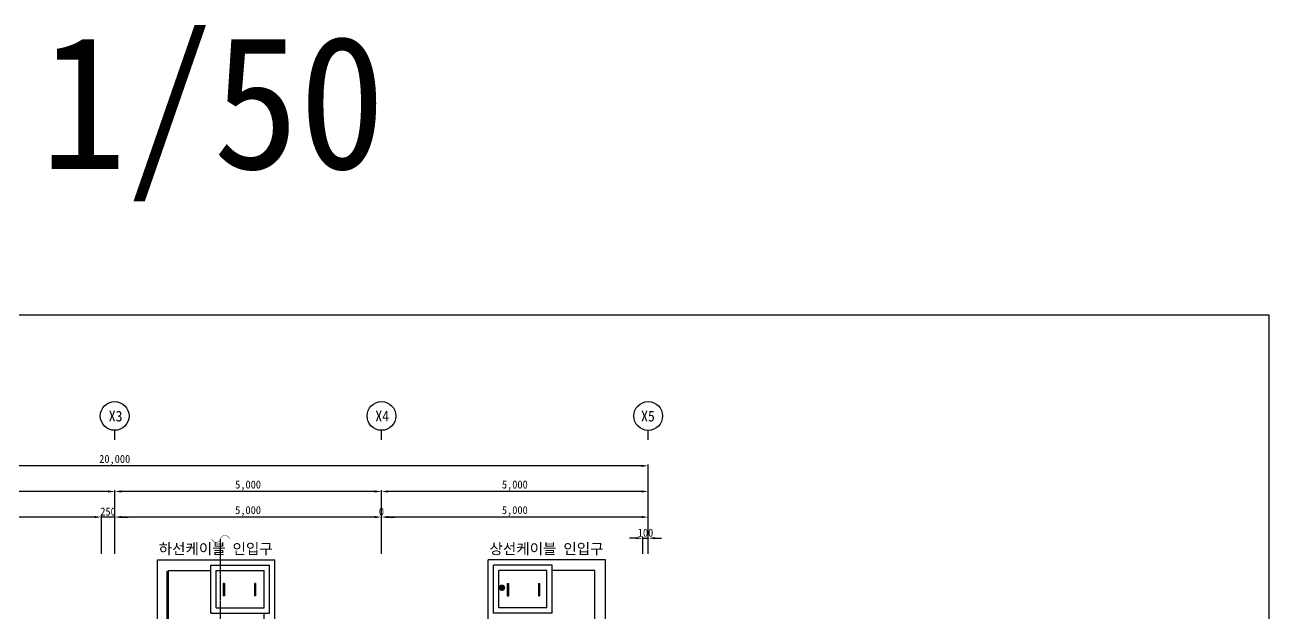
# Model space of a CAD drawing. Header units: millimetres. Extents: x -30813 to 8987, y -166608 to -135362.
# Drawn here: x -14334 to 8987, y -146395 to -135362 of the extents above; entities that cross this region are included whole.
import ezdxf
from ezdxf.enums import TextEntityAlignment as Align

# ---------------------------------------------------------------- set-up
doc = ezdxf.new("R2010")
doc.units = ezdxf.units.MM
doc.linetypes.add('HIDDEN', pattern=[0.375, 0.25, -0.125])
for name, color, linetype in [('TT-CABL', 4, 'Continuous'), ('TT-TRAY', 4, 'Continuous'), ('TZ-BASE', 253, 'Continuous'), ('TZ-DIMS', 1, 'Continuous'), ('TZ-LEAL', 1, 'Continuous'), ('TZ-LEAT', 3, 'Continuous'), ('TZ-TEX2', 3, 'Continuous'), ('TZ-TEXT', 3, 'Continuous')]:
    doc.layers.add(name, color=color, linetype=linetype)
doc.layers.add('TX-PAPR', color=2, linetype='Continuous', plot=False)
doc.styles.get("Standard").update_dxf_attribs({"font": 'GulimChe.ttf'})
doc.linetypes.add('BATTINB', pattern='A,0,-0.0025,[134,GulimChe.ttf,S=0.0025,R=0,X=-0.0025,Y=0.01],-0.005,[134,GulimChe.ttf,S=0.0025,R=180,X=0.0025,Y=0.01],-0.0025', length=0.01)
doc.dimstyles.new('D50', dxfattribs={"dimscale": 50, "dimtxt": 3, "dimasz": 2.5, "dimexe": 0.5, "dimexo": 0.5, "dimgap": 0.5, "dimtad": 1, "dimdec": 0, "dimzin": 1, "dimdsep": 46, "dimlunit": 6, "dimtxsty": 'Standard', "dimcen": 1, "dimclrd": 1, "dimclre": 1, "dimclrt": 3, "dimadec": 0, "dimazin": 0, "dimtfac": 1, "dimtdec": 0, "dimtix": 1, "dimtmove": 2, "dimatfit": 3, "dimfxl": 0, "dimtvp": 2, "dimlwd": -1, "dimlwe": -1, "dimarcsym": 0})

# ---------------------------------------------------------------- blocks, each defined once
blk = doc.blocks.new('*D8')
at = {"layer": 'DEFPOINTS', "color": 0, "ltscale": 0.1}
for p in [(-12901, -144593), (-12901, -145305), (-12651, -145305)]:
    blk.add_point(p, dxfattribs=at)
at = {"layer": 'TZ-DIMS', "color": 1, "ltscale": 0.1}
for p, q in [((-13026, -144593), (-13151, -144593)), ((-12901, -145280), (-12901, -144568)), ((-12651, -144593), (-12901, -144593)), ((-12651, -145280), (-12651, -144568)), ((-12526, -144593), (-12401, -144593))]:
    blk.add_line(p, q, dxfattribs=at)
for points in [[(-13026, -144572), (-13026, -144614), (-12901, -144593)], [(-12526, -144572), (-12526, -144614), (-12651, -144593)]]:
    blk.add_solid(points, dxfattribs=at)
at = {"layer": 'TZ-DIMS', "color": 3, "ltscale": 0.1, "insert": (-12776, -144491), "char_height": 150, "attachment_point": 5}
blk.add_mtext('250', dxfattribs=at)
blk = doc.blocks.new('*D9')
at = {"layer": 'DEFPOINTS', "color": 0, "ltscale": 0.1}
for p in [(-17401, -144593), (-17401, -145305), (-12901, -145305)]:
    blk.add_point(p, dxfattribs=at)
at = {"layer": 'TZ-DIMS', "color": 1, "ltscale": 0.1}
for p, q in [((-17401, -145280), (-17401, -144568)), ((-13026, -144593), (-17276, -144593)), ((-12901, -145280), (-12901, -144568))]:
    blk.add_line(p, q, dxfattribs=at)
for points in [[(-17276, -144572), (-17276, -144614), (-17401, -144593)], [(-13026, -144572), (-13026, -144614), (-12901, -144593)]]:
    blk.add_solid(points, dxfattribs=at)
at = {"layer": 'TZ-DIMS', "color": 3, "ltscale": 0.1, "insert": (-15151, -144482), "char_height": 150, "attachment_point": 5}
blk.add_mtext('4,500', dxfattribs=at)
blk = doc.blocks.new('*D11')
at = {"layer": 'DEFPOINTS', "color": 0, "ltscale": 0.1}
for p in [(-12651, -144593), (-12651, -145305), (-7651, -145305)]:
    blk.add_point(p, dxfattribs=at)
at = {"layer": 'TZ-DIMS', "color": 1, "ltscale": 0.1}
for p, q in [((-12651, -145280), (-12651, -144568)), ((-7776, -144593), (-12526, -144593)), ((-7651, -145280), (-7651, -144568))]:
    blk.add_line(p, q, dxfattribs=at)
for points in [[(-12526, -144572), (-12526, -144614), (-12651, -144593)], [(-7776, -144572), (-7776, -144614), (-7651, -144593)]]:
    blk.add_solid(points, dxfattribs=at)
at = {"layer": 'TZ-DIMS', "color": 3, "ltscale": 0.1, "insert": (-10151, -144482), "char_height": 150, "attachment_point": 5}
blk.add_mtext('5,000', dxfattribs=at)
blk = doc.blocks.new('*D12')
at = {"layer": 'DEFPOINTS', "color": 0, "ltscale": 0.1}
for p in [(-17651, -144113), (-17651, -145305), (-12651, -145305)]:
    blk.add_point(p, dxfattribs=at)
at = {"layer": 'TZ-DIMS', "color": 1, "ltscale": 0.1}
for p, q in [((-17651, -145280), (-17651, -144088)), ((-12776, -144113), (-17526, -144113)), ((-12651, -145280), (-12651, -144088))]:
    blk.add_line(p, q, dxfattribs=at)
for points in [[(-17526, -144092), (-17526, -144134), (-17651, -144113)], [(-12776, -144092), (-12776, -144134), (-12651, -144113)]]:
    blk.add_solid(points, dxfattribs=at)
at = {"layer": 'TZ-DIMS', "color": 3, "ltscale": 0.1, "insert": (-15151, -144002), "char_height": 150, "attachment_point": 5}
blk.add_mtext('5,000', dxfattribs=at)
blk = doc.blocks.new('*D14')
at = {"layer": 'DEFPOINTS', "color": 0, "ltscale": 0.1}
for p in [(-22651, -143633), (-22651, -145305), (-2651, -145305)]:
    blk.add_point(p, dxfattribs=at)
at = {"layer": 'TZ-DIMS', "color": 1, "ltscale": 0.1}
for p, q in [((-22651, -145280), (-22651, -143608)), ((-2776, -143633), (-22526, -143633)), ((-2651, -145280), (-2651, -143608))]:
    blk.add_line(p, q, dxfattribs=at)
for points in [[(-22526, -143612), (-22526, -143654), (-22651, -143633)], [(-2776, -143612), (-2776, -143654), (-2651, -143633)]]:
    blk.add_solid(points, dxfattribs=at)
at = {"layer": 'TZ-DIMS', "color": 3, "ltscale": 0.1, "insert": (-12651, -143522), "char_height": 150, "attachment_point": 5}
blk.add_mtext('20,000', dxfattribs=at)
blk = doc.blocks.new('*D26')
at = {"layer": 'DEFPOINTS', "color": 0, "ltscale": 0.1}
for p in [(-7651, -144113), (-7651, -145305), (-2651, -145305)]:
    blk.add_point(p, dxfattribs=at)
at = {"layer": 'TZ-DIMS', "color": 1, "ltscale": 0.1}
for p, q in [((-7651, -145280), (-7651, -144088)), ((-2776, -144113), (-7526, -144113)), ((-2651, -145280), (-2651, -144088))]:
    blk.add_line(p, q, dxfattribs=at)
for points in [[(-7526, -144092), (-7526, -144134), (-7651, -144113)], [(-2776, -144092), (-2776, -144134), (-2651, -144113)]]:
    blk.add_solid(points, dxfattribs=at)
at = {"layer": 'TZ-DIMS', "color": 3, "ltscale": 0.1, "insert": (-5151, -144002), "char_height": 150, "attachment_point": 5}
blk.add_mtext('5,000', dxfattribs=at)
blk = doc.blocks.new('*D27')
at = {"layer": 'DEFPOINTS', "color": 0, "ltscale": 0.1}
for p in [(-12651, -144113), (-12651, -145305), (-7651, -145305)]:
    blk.add_point(p, dxfattribs=at)
at = {"layer": 'TZ-DIMS', "color": 1, "ltscale": 0.1}
for p, q in [((-12651, -145280), (-12651, -144088)), ((-7776, -144113), (-12526, -144113)), ((-7651, -145280), (-7651, -144088))]:
    blk.add_line(p, q, dxfattribs=at)
for points in [[(-12526, -144092), (-12526, -144134), (-12651, -144113)], [(-7776, -144092), (-7776, -144134), (-7651, -144113)]]:
    blk.add_solid(points, dxfattribs=at)
at = {"layer": 'TZ-DIMS', "color": 3, "ltscale": 0.1, "insert": (-10151, -144002), "char_height": 150, "attachment_point": 5}
blk.add_mtext('5,000', dxfattribs=at)
blk = doc.blocks.new('*D28')
at = {"layer": 'DEFPOINTS', "color": 0, "ltscale": 0.1}
for p in [(-7651, -144593), (-7651, -145305), (-2651, -145305)]:
    blk.add_point(p, dxfattribs=at)
at = {"layer": 'TZ-DIMS', "color": 1, "ltscale": 0.1}
for p, q in [((-7651, -145280), (-7651, -144568)), ((-2776, -144593), (-7526, -144593)), ((-2651, -145280), (-2651, -144568))]:
    blk.add_line(p, q, dxfattribs=at)
for points in [[(-7526, -144572), (-7526, -144614), (-7651, -144593)], [(-2776, -144572), (-2776, -144614), (-2651, -144593)]]:
    blk.add_solid(points, dxfattribs=at)
at = {"layer": 'TZ-DIMS', "color": 3, "ltscale": 0.1, "insert": (-5151, -144482), "char_height": 150, "attachment_point": 5}
blk.add_mtext('5,000', dxfattribs=at)
blk = doc.blocks.new('*D29')
at = {"layer": 'DEFPOINTS', "color": 0, "ltscale": 0.1}
for p in [(-7651, -144593), (-7651, -145305), (-7651, -145305)]:
    blk.add_point(p, dxfattribs=at)
at = {"layer": 'TZ-DIMS', "color": 1, "ltscale": 0.1}
for p, q in [((-7776, -144593), (-7901, -144593)), ((-7651, -145280), (-7651, -144568)), ((-7651, -145280), (-7651, -144568)), ((-7526, -144593), (-7401, -144593))]:
    blk.add_line(p, q, dxfattribs=at)
for points in [[(-7776, -144572), (-7776, -144614), (-7651, -144593)], [(-7526, -144572), (-7526, -144614), (-7651, -144593)]]:
    blk.add_solid(points, dxfattribs=at)
at = {"layer": 'TZ-DIMS', "color": 3, "ltscale": 0.1, "insert": (-7651, -144491), "char_height": 150, "attachment_point": 5}
blk.add_mtext('0', dxfattribs=at)
blk = doc.blocks.new('*D30')
at = {"layer": 'DEFPOINTS', "color": 0, "ltscale": 0.1}
for p in [(-2651, -144989), (-2751, -145305), (-2651, -145305)]:
    blk.add_point(p, dxfattribs=at)
at = {"layer": 'TZ-DIMS', "color": 1, "ltscale": 0.1}
for p, q in [((-2876, -144989), (-3001, -144989)), ((-2751, -145280), (-2751, -144964)), ((-2751, -144989), (-2651, -144989)), ((-2651, -145280), (-2651, -144964)), ((-2526, -144989), (-2401, -144989))]:
    blk.add_line(p, q, dxfattribs=at)
for points in [[(-2876, -144968), (-2876, -145009), (-2751, -144989)], [(-2526, -144968), (-2526, -145009), (-2651, -144989)]]:
    blk.add_solid(points, dxfattribs=at)
at = {"layer": 'TZ-DIMS', "color": 3, "ltscale": 0.1, "insert": (-2701, -144887), "char_height": 150, "attachment_point": 5}
blk.add_mtext('100', dxfattribs=at)

msp = doc.modelspace()

# ---------------------------------------------------------------- linework, layer by layer
at = {"layer": 'TT-CABL', "linetype": 'HIDDEN'}
msp.add_lwpolyline([(-12051.7, -158207.7), (-10666.1, -158207.7), (-10666.1, -145002.6)], dxfattribs=at)
at = {"layer": 'TT-TRAY', "const_width": 8}
msp.add_lwpolyline([(-10831, -145002.6, 0.7757415), (-10666.1, -145002.6, -0.7757415), (-10501.2, -145002.6, -1.1921254)], format="xyb", dxfattribs=at)
at = {"layer": 'TX-PAPR'}
msp.add_lwpolyline([(-30812.7, -166607.7), (8987.3, -166607.7), (8987.3, -140807.7), (-30812.7, -140807.7)], close=True, dxfattribs=at)
at = {"layer": 'TZ-BASE', "linetype": 'BATTINB'}
for p, q in [((-11851.2, -145394.7), (-9651.2, -145394.7)), ((-11851.2, -146534.7), (-11851.2, -145394.7)), ((-10851.2, -145494.7), (-9751.2, -145494.7)), ((-10851.2, -146394.7), (-10851.2, -145494.7)), ((-9751.2, -146394.7), (-9751.2, -145494.7)), ((-9651.2, -146534.7), (-9651.2, -145394.7)), ((-3450.7, -145394.7), (-5650.7, -145394.7)), ((-5650.7, -146534.7), (-5650.7, -145394.7)), ((-4450.7, -145494.7), (-5550.7, -145494.7)), ((-5550.7, -146394.7), (-5550.7, -145494.7)), ((-4450.7, -146394.7), (-4450.7, -145494.7)), ((-3450.7, -146534.7), (-3450.7, -145394.7)), ((-11671.2, -145609.9), (-11671.2, -146534.7)), ((-11651.2, -145594.7), (-10851.2, -145594.7)), ((-11651.2, -145594.7), (-11651.2, -146534.7)), ((-10751.2, -145594.7), (-9851.2, -145594.7)), ((-10751.2, -146295.1), (-10751.2, -145594.7)), ((-9851.2, -146295.1), (-9851.2, -145594.7)), ((-5450.7, -146295.1), (-5450.4, -145594.7)), ((-4550.4, -145594.7), (-5450.4, -145594.7)), ((-4550.7, -146295.1), (-4550.4, -145594.7)), ((-3650.7, -145594.7), (-4450.7, -145594.7)), ((-3650.7, -146534.7), (-3650.7, -145594.7)), ((-10614.9, -145840.5), (-10614.9, -146067.8)), ((-10592.1, -145840.5), (-10614.9, -145840.5)), ((-10592.1, -145840.5), (-10592.1, -146067.8)), ((-10033.1, -145840.5), (-10033.1, -146067.8)), ((-10010.3, -145840.5), (-10033.1, -145840.5)), ((-10010.3, -145840.5), (-10010.3, -146067.8)), ((-5291.6, -145840.5), (-5291.6, -146067.8)), ((-5291.6, -145840.5), (-5268.9, -145840.5)), ((-5268.9, -145840.5), (-5268.9, -146067.8)), ((-4709.8, -145840.5), (-4709.8, -146067.8)), ((-4709.8, -145840.5), (-4687.1, -145840.5)), ((-4687.1, -145840.5), (-4687.1, -146067.8)), ((-10592.1, -146067.8), (-10614.9, -146067.8)), ((-10010.3, -146067.8), (-10033.1, -146067.8)), ((-5291.6, -146067.8), (-5268.9, -146067.8)), ((-4709.8, -146067.8), (-4687.1, -146067.8)), ((-10851.2, -146394.7), (-9751.2, -146394.7)), ((-10751.2, -146295.1), (-9851.2, -146295.1)), ((-9851.2, -146534.7), (-9851.2, -146394.7)), ((-4450.7, -146394.7), (-5550.7, -146394.7)), ((-4550.7, -146295.1), (-5450.7, -146295.1))]:
    msp.add_line(p, q, dxfattribs=at)
at = {"layer": 'TZ-BASE', "linetype": 'BATTINB', "ltscale": 0.1, "const_width": 60, "flags": 128}
msp.add_lwpolyline([(-5361.5, -145918, -1), (-5421.5, -145918, -1)], format="xyb", close=True, dxfattribs=at)
at = {"layer": 'TZ-LEAL'}
for p, q in [((-12651.2, -143146), (-12651.2, -142966.3)), ((-7651.2, -143146), (-7651.2, -142966.3)), ((-7651, -143146.3), (-7651, -142966.5)), ((-2651.2, -143146.3), (-2651.2, -142966.5)), ((-2651.2, -143146.3), (-2651.2, -142966.5))]:
    msp.add_line(p, q, dxfattribs=at)
for centre in [(-12651.2, -142696.7), (-7651.2, -142696.7), (-7651, -142696.9), (-2651.2, -142696.9), (-2651.2, -142696.9)]:
    msp.add_circle(centre, 269.6, dxfattribs=at)

# ---------------------------------------------------------------- texts
at = {"layer": 'TZ-LEAT', "ltscale": 0.1}
for s, p in [('X3', (-12634, -142700.2)), ('X4', (-7637.5, -142700.2)), ('X5', (-2655.8, -142700.5))]:
    msp.add_text(s, height=200, dxfattribs=at).set_placement(p, align=Align.MIDDLE_CENTER)
at = {"layer": 'TZ-TEX2'}
for s, p in [('하선케이블 인입구', (-10757.8, -145185.8)), ('상선케이블 인입구', (-4557.2, -145185.8))]:
    msp.add_text(s, height=200, dxfattribs=at).set_placement(p, align=Align.MIDDLE)
at = {"layer": 'TZ-TEXT'}
msp.add_text('1/50', height=2500, dxfattribs=at).set_placement((-10809.7, -136812.7), align=Align.MIDDLE_CENTER)

# ---------------------------------------------------------------- dimensions: what is measured, and where the dimension line sits
at = {"layer": 'TZ-DIMS', "ltscale": 0.1}
for base, p1, p2, picture, middle in [((-22651.2, -143633.1), (-2651.2, -145304.9), (-22651.2, -145304.6), '*D14', (-12651.2, -143522.1)), ((-17651.2, -144112.9), (-12651.2, -145304.6), (-17651.2, -145304.6), '*D12', (-15151.2, -144001.8)), ((-12651.2, -144112.9), (-7651.2, -145304.6), (-12651.2, -145304.6), '*D27', (-10151.2, -144001.8)), ((-7651.2, -144113.1), (-2651.2, -145304.9), (-7651.2, -145304.6), '*D26', (-5151.2, -144002.1)), ((-17401.2, -144592.9), (-12901.2, -145304.6), (-17401.2, -145304.6), '*D9', (-15151.2, -144481.7)), ((-12901.2, -144592.9), (-12651.2, -145304.6), (-12901.2, -145304.6), '*D8', (-12776.2, -144491.2)), ((-12651.2, -144592.9), (-7651.2, -145304.6), (-12651.2, -145304.6), '*D11', (-10151.2, -144481.8)), ((-7650.9671794, -144593.14877), (-7650.9671794, -145304.8821422), (-7650.9671794, -145304.609415), '*D29', (-7650.9671794, -144491.4532912)), ((-7651, -144593.1), (-2651.2, -145304.9), (-7651, -145304.9), '*D28', (-5151.1, -144482.1))]:
    dim = msp.add_linear_dim(base=base, p1=p1, p2=p2, angle=180, dimstyle='D50', dxfattribs=at)
    dim.commit()
    dim.dimension.update_dxf_attribs({"geometry": picture, "text_midpoint": middle})
dim = msp.add_linear_dim(base=(-2650.7, -144988.6), p1=(-2750.7, -145304.9), p2=(-2650.7, -145304.9), dimstyle='D50', dxfattribs=at)
dim.commit()
dim.dimension.update_dxf_attribs({"geometry": '*D30', "text_midpoint": (-2700.7, -144886.6)})

doc.saveas('drawing.dxf')
